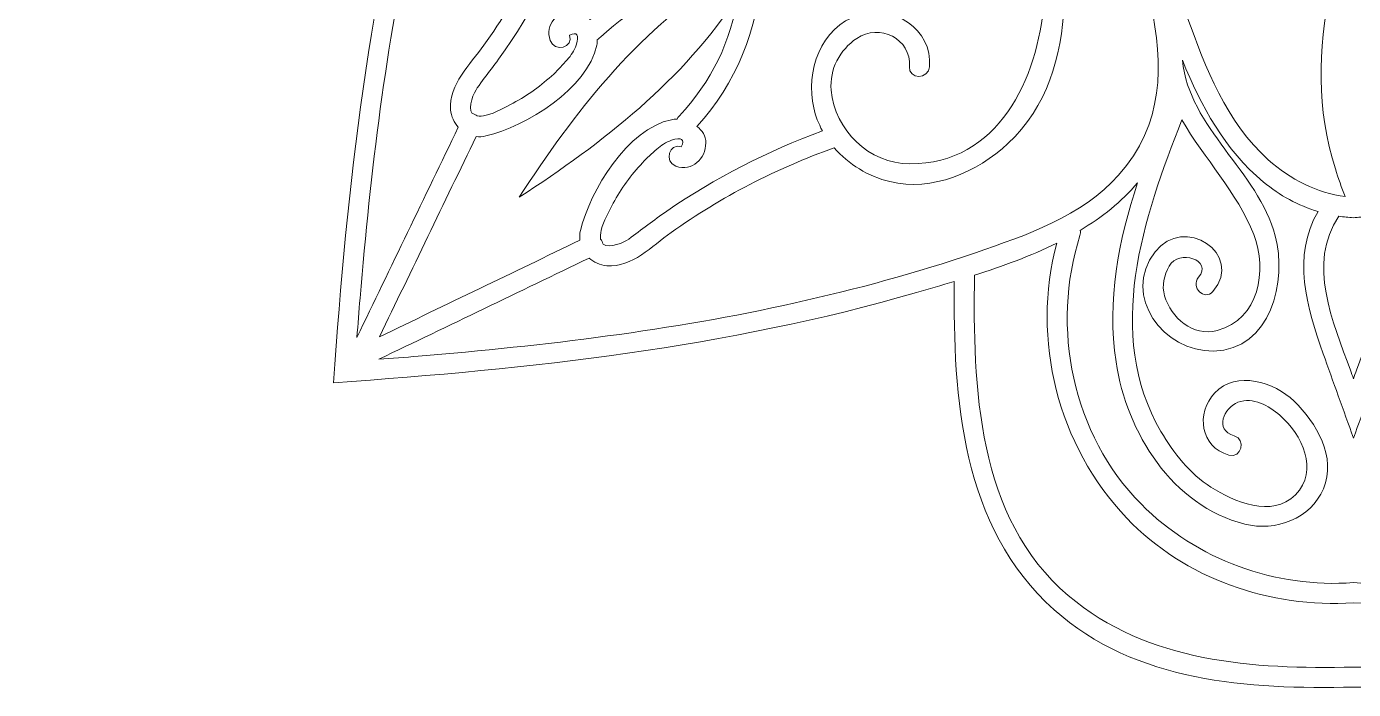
# Model space of a CAD drawing. Header units: inches. Extents: x 57 to 653, y -399 to -7.
# Drawn here: x 57.5 to 150, y -192.5 to -146.3 of the extents above; entities that cross this region are included whole.
import ezdxf

# ---------------------------------------------------------------- set-up
doc = ezdxf.new("R2010")
doc.units = ezdxf.units.IN
doc.header["$MEASUREMENT"] = 0
doc.layers.add('Layer 1', color=7, linetype='Continuous')

# ---------------------------------------------------------------- blocks, each defined once
blk = doc.blocks.new('block 6')
at = {"layer": 'Layer 1', "lineweight": 0}
for points, knots in [([(236.968894737045, -79.11944948006021), (231.1768850215267, -72.65086168215021), (222.1841042384058, -72.07138004308217), (214.0566504423259, -72.16523429268273), (214.3267687312036, -71.26615461727124), (214.5816922614413, -70.38064860363374), (214.830808877552, -69.5260886032047), (218.688632278785, -56.29171998138918), (220.1704599824643, -42.5868219468357), (221.1286008136594, -28.87142307590329), (207.4131535517718, -29.82951551614678), (193.7082555172219, -31.31131902434936), (180.4739110908795, -35.16921501201068), (179.6193268949755, -35.41830743264654), (178.7338692722915, -35.67327935383582), (177.8347654014033, -35.94337344723499), (177.9286438464806, -27.81589545568204), (177.3492105983623, -18.82313886803604), (170.8805018230742, -13.03110495704277), (165.2238899886524, -7.966048303980642), (157.3276481567882, -7.464476096134604), (150, -7.62963441213833), (142.6723518432154, -7.464476096134604), (134.7761100113512, -7.966048303980642), (129.1194981769258, -13.03110495704277), (122.6507894016395, -18.82313886803604), (122.0713561535249, -27.81589545568204), (122.1652345986004, -35.94337344723499), (121.2661307277122, -35.67327935383582), (120.3806731050245, -35.41830743264654), (119.5260889091205, -35.16921501201068), (106.2917444827781, -31.31131902434936), (92.58684644822824, -29.82951551614678), (78.87139918634603, -28.87142307590329), (79.82954001753933, -42.5868219468357), (81.31136772121499, -56.29171998138918), (85.1691911224516, -69.5260886032047), (85.41830773856236, -70.38064860363374), (85.67323126880183, -71.26615461727124), (85.94334955767408, -72.16523429268273), (77.81589576159786, -72.07138004308217), (68.82311497847877, -72.65086168215021), (63.03110526296041, -79.11944948006021), (57.96602441441973, -84.77613390091028), (57.46450059752533, -92.67232734182289), (57.62961052257742, -99.999999694086), (57.46450059752533, -107.327696241824), (57.96602441441973, -115.2238654872599), (63.03110526296041, -120.8805499081118), (68.82311497847877, -127.34913770602), (77.81589576159786, -127.9286435405629), (85.94334955767408, -127.8347650954875), (85.67323126880183, -128.7338447708989), (85.41830773856236, -129.6193749800132), (85.1691911224516, -130.4739349804404), (81.31136772121499, -143.7083036022577), (79.82954001753933, -157.4131774413327), (78.87139918634603, -171.1286005077418), (92.58684644822824, -170.1705080674983), (106.2917444827781, -168.6887045592957), (119.5260889091205, -164.8307843761595), (120.3806731050245, -164.5816919555255), (121.2661307277122, -164.3267442298093), (122.1652345986004, -164.0566259409352), (122.0713561535249, -172.18410393249), (122.6507894016395, -181.176884715609), (129.1194981769258, -186.9688944311274), (134.7761100113512, -192.0339752796663), (142.6723518432154, -192.5355232920356), (150, -192.3703649760319), (157.3276481567882, -192.5355232920356), (165.2238899886524, -192.0339752796663), (170.8805018230742, -186.9688944311274), (177.3492105983623, -181.176884715609), (177.9286438464806, -172.18410393249), (177.8347654014033, -164.0566259409352), (178.7338692722915, -164.3267442298093), (179.6193268949755, -164.5816919555255), (180.4739110908795, -164.8307843761595), (193.7082555172219, -168.6887045592957), (207.4131535517718, -170.1705080674983), (221.1286008136594, -171.1286005077418), (220.1704599824643, -157.4131774413327), (218.688632278785, -143.7083036022577), (214.830808877552, -130.4739349804404), (214.5816922614413, -129.6193749800132), (214.3267687312036, -128.7338447708989), (214.0566504423259, -127.8347650954875), (222.1841042384058, -127.9286435405629), (231.1768850215267, -127.34913770602), (236.968894737045, -120.8805499081118), (242.0339755855821, -115.2238654872599), (242.5354994024747, -107.327696241824), (242.3703894774226, -99.999999694086), (242.5354994024747, -92.67232734182289), (242.0339755855821, -84.77613390091028), (236.968894737045, -79.11944948006021)], [0, 0, 0, 0, 1, 1, 1, 2, 2, 2, 3, 3, 3, 4, 4, 4, 5, 5, 5, 6, 6, 6, 7, 7, 7, 8, 8, 8, 9, 9, 9, 10, 10, 10, 11, 11, 11, 12, 12, 12, 13, 13, 13, 14, 14, 14, 15, 15, 15, 16, 16, 16, 17, 17, 17, 18, 18, 18, 19, 19, 19, 20, 20, 20, 21, 21, 21, 22, 22, 22, 23, 23, 23, 24, 24, 24, 25, 25, 25, 26, 26, 26, 27, 27, 27, 28, 28, 28, 29, 29, 29, 30, 30, 30, 31, 31, 31, 32, 32, 32, 32]), ([(80.72099811815679, -165.2207428553611), (81.46370243518504, -156.4034518562985), (82.50749524977618, -147.5848543015563), (84.44381076590435, -138.941383598738), (85.39566077346171, -134.6920290123944), (86.52694442758366, -130.4776610836725), (87.94479929394583, -126.3585265466572), (89.15273421456732, -122.8489486248018), (90.49296999541366, -118.9114737181044), (93.35858533589817, -116.3746023037147), (100.4556990017882, -110.0915454122078), (109.9858129055938, -116.3380671356554), (117.7471407658722, -117.4115961896787), (123.5601521541539, -118.2156360371882), (129.4678162427335, -117.2133384631416), (134.6154520537984, -114.532842705974), (132.9675466060453, -116.5987007981203), (130.8758961369767, -118.3037801545615), (128.4741564534506, -119.4394915807097), (124.777668483086, -121.1874695152746), (120.8069973839574, -121.3857514372867), (116.790258099405, -121.003438728354), (116.5763700956741, -120.8528702840995), (116.2858308254472, -120.8043341601751), (116.0410693949343, -120.9283601677689), (109.3341803584772, -120.2169406006069), (100.7443994158712, -118.5740436162905), (95.56463201329643, -124.0931041722961), (93.5538912144184, -126.2355409445117), (92.19565399977546, -129.3638707583614), (92.91077547469467, -132.3365026871397), (93.26761034788615, -133.8198063148247), (94.10951611461132, -135.2098605797983), (95.27351205165724, -136.214819656152), (93.81868649867647, -140.2392047109715), (91.8531428481001, -144.0900356197762), (89.36187990509279, -147.5746922018316), (88.39773859596608, -148.9233480081639), (86.90613592017144, -150.2844886798721), (87.03940459942169, -152.0725585173986), (87.07472999370111, -152.5469350107414), (87.27516531303627, -152.9734770489522), (87.57615702869407, -153.3016160881598), (85.21932414776165, -158.1903603109986), (82.86239448492415, -163.0790803383625), (80.50556160399174, -167.9678003657245), (80.57572848304517, -167.0519774212426), (80.64395972405327, -166.1360334993806), (80.72099811815679, -165.2207428553611)], [0, 0, 0, 0, 1, 1, 1, 2, 2, 2, 3, 3, 3, 4, 4, 4, 5, 5, 5, 6, 6, 6, 7, 7, 7, 8, 8, 8, 9, 9, 9, 10, 10, 10, 11, 11, 11, 12, 12, 12, 13, 13, 13, 14, 14, 14, 15, 15, 15, 16, 16, 16, 16]), ([(111.0586402908211, -165.5562373191315), (102.4151453925315, -167.4924802488367), (93.59657203326424, -168.5363456498508), (84.7792568387249, -169.2790015759292), (83.86399039018215, -169.3560883609844), (82.94804646832017, -169.4243196019925), (82.03219932835964, -169.4945106765208), (86.92084676929699, -167.1376052091618), (91.80968777403723, -164.7807239372778), (96.69833521497276, -162.423818469917), (97.02652264513563, -162.7248343810516), (97.45304048786784, -162.9252213094333), (97.92746537216226, -162.9605708991912), (99.71551101421574, -163.0938153829629), (101.0766516859239, -161.6023336845465), (102.4253074922544, -160.6381439844681), (105.9100366607345, -158.1468568459859), (109.7607949831145, -156.1813131954095), (113.7851800379322, -154.7264876424288), (114.7901633097626, -155.8904593839998), (116.1802417702129, -156.732389346198), (117.663521202423, -157.0892484148681), (120.6361773266763, -157.8043940852622), (123.7644587495761, -156.4461326751425), (125.9069197172648, -154.4354160717394), (131.4260044687453, -149.2556728646396), (129.7830348980042, -140.6657467491823), (129.0716879172687, -133.9589544946284), (129.1956655339127, -133.7141204776872), (129.1471778009382, -133.423605402937), (128.9965851612069, -133.2097657901559), (128.614296647751, -129.1929539191806), (128.8125059833346, -125.2223796019516), (130.5604839179032, -121.5258916315852), (131.6962195395226, -119.1241519480591), (133.4013230914388, -117.0324288925658), (135.4671327926371, -115.384596031241), (132.7866612309463, -120.5322076468292), (131.7843878523745, -126.4398233444554), (132.5883551134575, -132.2528589282138), (133.6619567539074, -140.014210983969), (139.9084542818782, -149.5443248877746), (133.6253731948982, -156.6414627491376), (131.0885259759834, -159.5070055031974), (127.151051069286, -160.8472170885689), (123.641448951952, -162.05524879109), (119.5223144149404, -163.4730794619772), (115.3079464862167, -164.6043389206261), (111.0586402908211, -165.5562373191315)], [0, 0, 0, 0, 1, 1, 1, 2, 2, 2, 3, 3, 3, 4, 4, 4, 5, 5, 5, 6, 6, 6, 7, 7, 7, 8, 8, 8, 9, 9, 9, 10, 10, 10, 11, 11, 11, 12, 12, 12, 13, 13, 13, 14, 14, 14, 15, 15, 15, 16, 16, 16, 16]), ([(120.4361291349524, -149.0725373103141), (120.6415971131955, -146.3885090137192), (117.9278325771684, -144.777356493305), (115.5323837172837, -145.4759282629566), (112.7950043971323, -146.2742579782407), (111.8101517609466, -149.4372599085309), (112.3631635497804, -151.948653487183), (112.4874315121288, -152.5130371495179), (112.6958997293405, -153.0456521524738), (112.9655341087037, -153.5432563023314), (109.1296801992557, -154.970087690117), (105.496487592889, -156.8352443126987), (102.1156054054027, -159.1492995928857), (101.2080815090303, -159.7704458408261), (100.3504970741596, -160.4573311957938), (99.45807115452044, -161.0986080793791), (99.15736978456698, -161.3147220668598), (98.10254383313622, -161.8154474330604), (97.66847700203289, -161.4482810918144), (97.6413780694329, -161.3238195656613), (97.58011512537996, -161.2037374205793), (97.49349532296219, -161.1027938966472), (97.46852559221043, -160.9436360585769), (97.47733274530765, -160.7430797618654), (97.5414023645244, -160.4794700559087), (97.70051181164308, -159.8246437060243), (98.07399317200361, -159.1946177185637), (98.3846630778753, -158.6003768394185), (98.92528678323288, -157.5661170421899), (99.62956868511355, -156.6324862277143), (100.4151473847887, -155.7739097783469), (100.7248494716405, -155.4354392710848), (101.0691026975564, -155.1312537526574), (101.4126784501568, -154.8284473763342), (101.7141540753237, -154.5564418403665), (102.054148897545, -154.3468122403301), (102.4323725711129, -154.1995343807466), (103.1583336190688, -153.9890579390667), (103.3893520194797, -154.1431105317988), (103.1255245542452, -154.6616679634699), (102.2692950660021, -154.3638942460584), (101.9046208587351, -155.7185021393725), (102.7529142310032, -156.0135175725718), (103.8916500915911, -156.4095491161333), (104.8162076027402, -155.5048076994444), (104.8382738764285, -154.3843394228861), (104.8474681571333, -153.9157214527186), (104.586737712767, -153.521214224118), (104.2132563524028, -153.2350785304388), (106.9326342387558, -150.2475179932535), (108.5112438445758, -146.4355692136342), (108.6729664030518, -142.4309518623268), (108.6795475723975, -142.4157571036922), (108.6867094331556, -142.4018689007335), (108.6930970386966, -142.3861176461614), (108.7403266069414, -142.2694954540821), (108.7875561751862, -142.152849066526), (108.834785743431, -142.0362268744466), (108.9255671676383, -141.8119348162345), (108.8398184023426, -141.5641005603284), (108.6798379181055, -141.3883688215155), (108.6793540085928, -141.366471916157), (108.677902280062, -141.3445266198469), (108.6774183705493, -141.3226297144865), (108.655448878766, -141.322097414024), (108.6334793869773, -141.3206456854932), (108.6116066770937, -141.3201617759823), (108.435850742806, -141.1602054872183), (108.1880890733264, -141.0744809173975), (107.9637486241627, -141.1652623416048), (107.8471264320851, -141.2124677143747), (107.7305042400039, -141.2596972826195), (107.6138820479264, -141.3069026553894), (107.5981065978758, -141.3132902609304), (107.5842667858706, -141.3204279262136), (107.5690720272323, -141.3269849000826), (103.56443048045, -141.4887800449869), (99.7524817008325, -143.0672928689037), (96.76492116364716, -145.786791732633), (96.47873707901817, -145.4132861767957), (96.08425404589252, -145.1525073414778), (95.6156360757268, -145.1617258176575), (94.49519199463975, -145.1837678958691), (93.59047477342756, -146.1083737979716), (93.98650631698911, -147.2471338540363), (94.2814975547135, -148.095378835349), (95.63605705707596, -147.7306562371323), (95.33835592609103, -146.874426748891), (95.8569133577621, -146.6106234791314), (96.01099014596912, -146.8416902704921), (95.8004895088161, -147.567627122975), (95.65318745375771, -147.9458991874926), (95.44355785371954, -148.2857972278107), (95.17160070870523, -148.5873454394059), (94.86877013690355, -148.9309453874812), (94.56458461847797, -149.2751502224455), (94.22613830668888, -149.5848281138205), (93.36748927089502, -150.3704793999241), (92.43393104284587, -151.0746645199015), (91.39962285466936, -151.6153366162107), (90.80538197552414, -151.9259823266075), (90.1753317925868, -152.2994878824429), (89.52050544270242, -152.4585973295634), (89.25696832317226, -152.5226669487802), (89.05633944003603, -152.5314741018756), (88.89722999291553, -152.5064559801722), (88.79628646898163, -152.4198361777562), (88.6761801284265, -152.358645820128), (88.55171860227347, -152.3315952784797), (88.1845280655507, -151.8974558609498), (88.68527762722806, -150.8427024959456), (88.90139161470688, -150.5419285395674), (89.54266849829037, -149.6495268154013), (90.2296264396864, -148.7919181850557), (90.85077268762689, -147.8844184841582), (93.16473118591239, -144.503512101197), (95.02991200397082, -140.8702952993553), (96.45676758722948, -137.0344413899074), (96.95442012803869, -137.3041241602223), (97.48701093552154, -137.5125439864823), (98.05134620690114, -137.6368361443074), (100.5627397855551, -138.1898479331394), (103.725765911322, -137.2049469060039), (104.5241198220792, -134.4675917813292), (105.2226915917308, -132.0721671169176), (103.6114664848919, -129.3583541899388), (100.9275107747217, -129.5638705591336), (100.0319878342161, -129.6324405368014), (100.0253098829653, -131.0348586897726), (100.9275107747217, -130.9658048025958), (102.8792146132946, -130.8163493502143), (103.9715919427599, -133.0630444265098), (102.9034100888293, -134.6376375833897), (102.098571790626, -135.8242320945883), (100.750012766197, -136.5507980294351), (99.29692928745499, -136.4229975276576), (96.50690061253954, -136.177582819304), (94.15103555062706, -133.7807306218365), (94.14532541840344, -130.9349313758121), (94.13303411682864, -124.7759004919008), (100.0659582818644, -121.9989373737735), (105.456613449207, -121.5848802009405), (103.8751971682268, -127.1050295533441), (104.9710586461661, -133.1570196534885), (108.4783379978489, -137.72645618569), (108.791137105567, -138.133980580129), (109.127647779309, -138.5196080692094), (109.4748044622902, -138.8943717897746), (109.3119205209841, -139.0236482155578), (109.2041054820002, -139.2205267999889), (109.2041054820002, -139.4407298228343), (109.2041054820002, -139.4718935953242), (109.2041054820002, -139.5030573678123), (109.2041054820002, -139.5342211403022), (109.2041054820002, -139.872909406844), (109.4549641723479, -140.160762979287), (109.778022161694, -140.2220501188167), (109.8391883238473, -140.5450839126879), (110.1271144827188, -140.7959426030357), (110.4657543583071, -140.7959426030357), (110.496918130797, -140.7959426030357), (110.5280819032869, -140.7959426030357), (110.5592456757749, -140.7959426030357), (110.7795212850469, -140.7959426030357), (110.9763756740031, -140.6881033685768), (111.1055795133616, -140.5252194272725), (111.4804158203515, -140.8724003057268), (111.8659949184803, -141.2089109794706), (112.2735435083978, -141.5216858917156), (116.8430042360742, -145.0289410479199), (122.8949701407419, -146.124802525861), (128.4151194931455, -144.543386244879), (128.0010865157874, -149.9340172167449), (125.2241233976638, -155.8669413817806), (119.0651167092255, -155.8546500802076), (116.2192448767746, -155.8489641434571), (113.8224410702587, -153.4930506905948), (113.5770021664302, -150.7031187975826), (113.4491532736993, -149.2500111233639), (114.1757917949726, -147.9014762944098), (115.3623379152195, -147.096541214305), (116.9369794630493, -146.0284077513279), (119.1836745393466, -147.1207608853165), (119.0342432824418, -149.0725373103141), (118.9651410043134, -149.974665615644), (120.3676075482381, -149.9679876643968), (120.4361291349524, -149.0725373103141)], [0, 0, 0, 0, 1, 1, 1, 2, 2, 2, 3, 3, 3, 4, 4, 4, 5, 5, 5, 6, 6, 6, 7, 7, 7, 8, 8, 8, 9, 9, 9, 10, 10, 10, 11, 11, 11, 12, 12, 12, 13, 13, 13, 14, 14, 14, 15, 15, 15, 16, 16, 16, 17, 17, 17, 18, 18, 18, 19, 19, 19, 20, 20, 20, 21, 21, 21, 22, 22, 22, 23, 23, 23, 24, 24, 24, 25, 25, 25, 26, 26, 26, 27, 27, 27, 28, 28, 28, 29, 29, 29, 30, 30, 30, 31, 31, 31, 32, 32, 32, 33, 33, 33, 34, 34, 34, 35, 35, 35, 36, 36, 36, 37, 37, 37, 38, 38, 38, 39, 39, 39, 40, 40, 40, 41, 41, 41, 42, 42, 42, 43, 43, 43, 44, 44, 44, 45, 45, 45, 46, 46, 46, 47, 47, 47, 48, 48, 48, 49, 49, 49, 50, 50, 50, 51, 51, 51, 52, 52, 52, 53, 53, 53, 54, 54, 54, 55, 55, 55, 56, 56, 56, 57, 57, 57, 58, 58, 58, 59, 59, 59, 60, 60, 60, 61, 61, 61, 62, 62, 62, 62]), ([(147.2232304456811, -128.811246097137), (147.4296662429442, -129.2197383105977), (147.6346503116783, -129.6269723593305), (147.8328596472638, -130.033770889504), (148.8599091927827, -132.1411726131446), (149.492766050882, -134.2440981738109), (149.5059283895735, -136.6018988737651), (149.5191875101646, -138.9763460608865), (148.8933957309218, -141.3387922921447), (148.405131034624, -143.6465325532154), (147.4954779364016, -147.9468912019893), (147.4209558717521, -151.9849225050111), (148.7389318151054, -156.2113881714995), (148.9424641553105, -156.8640369285858), (149.1744503747395, -157.5062816311929), (149.4253090650891, -158.1412676911386), (147.4797992682543, -157.8884491672707), (145.5910036660734, -156.9317116736584), (144.0615592665454, -155.5668207032413), (141.1431010074866, -152.9622019573526), (139.6845009603257, -149.1463335106964), (138.3895591096807, -145.5397317319439), (144.5078206173148, -142.3322343221444), (147.9611924495021, -135.5704215562237), (147.2232304456811, -128.811246097137)], [0, 0, 0, 0, 1, 1, 1, 2, 2, 2, 3, 3, 3, 4, 4, 4, 5, 5, 5, 6, 6, 6, 7, 7, 7, 8, 8, 8, 8]), ([(96.05270314579502, -161.1834616120814), (91.39526766906965, -163.4288501326992), (86.73783219234974, -165.6742628487918), (82.0803967156262, -167.9196513694096), (84.32573684529234, -163.262191697213), (86.57117375686357, -158.6047320250145), (88.81651388653154, -153.9472723528179), (89.03756375102057, -153.9735486392492), (89.26722720479847, -153.9625880888307), (89.49843916901409, -153.9063819991625), (92.30404973017176, -153.2246502804828), (96.5967142177251, -150.6176603779913), (97.23092602245742, -147.5616266450434), (97.25657322652114, -147.438157133387), (97.26576750722779, -147.3050094315167), (97.2616058854328, -147.1673855666722), (97.33845071573342, -147.1353265615871), (97.41432772701046, -147.0898148721062), (97.48584955269507, -147.0219223677541), (99.83794012042199, -144.7892606672685), (102.7572694165974, -143.3836729070026), (105.8850669299827, -142.9039734090402), (99.96336946559495, -146.737964266873), (95.63547636566364, -152.3058996834607), (91.81588181577354, -158.1841662692623), (97.69412420610206, -154.3645475238973), (103.2620838181629, -150.0367028149158), (107.0960020895691, -144.1149811550531), (106.6163509825583, -147.2427060820137), (105.2107874177709, -150.1620353781891), (102.9781257172817, -152.5141501413927), (102.9101848219798, -152.5856477715988), (102.864697327972, -152.661500587401), (102.8326625183672, -152.7384663950779), (102.6950386535227, -152.7342079913851), (102.5618667561757, -152.7434506630398), (102.4383730490445, -152.7690978671071), (99.38229092514302, -153.4033338673107), (96.77537360907809, -157.6959741593892), (96.09364189039843, -160.5015847205486), (96.03741160525533, -160.7328450757141), (96.0264752503117, -160.9624359430672), (96.05270314579502, -161.1834616120814)], [0, 0, 0, 0, 1, 1, 1, 2, 2, 2, 3, 3, 3, 4, 4, 4, 5, 5, 5, 6, 6, 6, 7, 7, 7, 8, 8, 8, 9, 9, 9, 10, 10, 10, 11, 11, 11, 12, 12, 12, 13, 13, 13, 14, 14, 14, 14]), ([(158.6929504502878, -176.176817109832), (160.6864640705826, -175.6113930420506), (160.9971339764561, -173.2504711257516), (159.679158033101, -171.8472787175633), (158.1661665569372, -170.2364891292837), (155.4974056054016, -171.0941703460558), (154.1390716088572, -172.4097993282812), (152.6035299494924, -173.8971194049063), (151.1493818698236, -176.3420480122622), (152.0935861071102, -178.5282543997218), (152.9967548178884, -180.619396763801), (155.4207543389057, -181.5369133915719), (157.5813135222979, -180.9941120934163), (162.6419424033411, -179.7227850268937), (165.8222924895872, -174.5862307436237), (166.5562864354233, -169.6780091629789), (167.1976601009119, -165.3889014103297), (166.3772399164627, -161.2170207366489), (165.0605221378391, -157.1735696471078), (166.1708041191978, -158.4975218729178), (167.5379452688394, -159.582471191392), (169.0540337658731, -160.4924872217471), (169.0298382903384, -160.598584381969), (169.0306125455554, -160.7170938211402), (169.0728094548886, -160.8489591628077), (171.1154882814717, -167.2290641066847), (169.6016257681858, -174.7772298274995), (164.8147928883009, -179.5878952507846), (160.9145790139319, -183.5076832648647), (155.4286904548826, -185.4772675598579), (150, -185.0778970406736), (144.5713095451192, -185.4772675598579), (139.0854209860736, -183.5076832648647), (135.1852071116991, -179.5878952507846), (130.3983742318142, -174.7772298274995), (128.8845117185283, -167.2290641066847), (130.9271905451114, -160.8489591628077), (130.9693874544446, -160.7170938211402), (130.9701617096616, -160.598584381969), (130.9459662341269, -160.4924872217471), (132.4620547311661, -159.582471191392), (133.8291958808059, -158.4975218729178), (134.9394778621663, -157.1735696471078), (133.6227600835373, -161.2170207366489), (132.8023398990917, -165.3889014103297), (133.4437135645767, -169.6780091629789), (134.1777075104128, -174.5862307436237), (137.3580575966644, -179.7227850268937), (142.4186864777021, -180.9941120934163), (144.5792456610943, -181.5369133915719), (147.0032451821116, -180.619396763801), (147.9064138928898, -178.5282543997218), (148.8506181301764, -176.3420480122622), (147.396470050513, -173.8971194049063), (145.8609283911464, -172.4097993282812), (144.5025943945984, -171.0941703460558), (141.8338334430682, -170.2364891292837), (140.320841966899, -171.8472787175633), (139.0028660235457, -173.2504711257516), (139.3135359294174, -175.6113930420506), (141.3070495497141, -176.176817109832), (142.1786673603929, -176.424022283376), (142.547987098962, -175.0712290507272), (141.6797566548594, -174.8249675007301), (140.2807742594123, -174.4281617019515), (140.9665708179818, -172.8710618738842), (141.9466811409638, -172.4926688319902), (143.0018942200022, -172.0852896104025), (144.0956264960987, -172.7387368181826), (144.8695913675165, -173.4011121564345), (146.4130691428581, -174.7219673613763), (147.6145196760335, -177.2738157751228), (145.9483224487776, -178.9492314785584), (144.3246124765628, -180.5819421676733), (141.6427859682426, -179.4371574382003), (140.0606922139432, -178.4161325660916), (138.5828325682542, -177.4623469204926), (137.4543555892924, -176.0413466423106), (136.5771244282878, -174.5400657763021), (132.5892261505778, -167.7152963830395), (135.3588338441386, -159.5450649862141), (138.0417249533875, -152.771759369416), (139.5626525455282, -155.4807090058111), (141.9168723151051, -157.8403243664307), (143.0433168741201, -160.793164396222), (143.999618849175, -163.2998640526203), (143.4338318492591, -166.7044094151788), (140.5040501076528, -167.4809148115291), (138.7873327274792, -167.9359107289692), (137.2766640169611, -166.5889969968757), (136.8281766824421, -165.0612704761079), (136.6191277738162, -164.3488346989743), (136.7977871651692, -163.6222203731759), (137.1469762680936, -162.9973480220033), (137.829675805795, -161.7754281165253), (140.2122526726962, -162.5669347077092), (139.1985590296736, -163.766280234513), (138.618835435851, -164.4521009885575), (139.6054301462736, -165.4489787760831), (140.1897992714003, -164.7575688671895), (142.4226545356923, -162.1159552392073), (138.1512820666103, -159.3800034521137), (136.1640592699514, -161.9907194578373), (133.8103234098871, -165.0829496221868), (136.7670105202887, -168.9999551565816), (140.2441907004031, -168.9202552601673), (144.2697371380473, -168.8279737164776), (145.3789545184864, -163.9965969661316), (144.5464365962707, -160.8845023163685), (143.3303719958694, -156.3386321773396), (138.5484749929965, -153.378509309412), (138.0720176887553, -148.6276067106974), (139.3750892191783, -151.8257888624157), (141.0149617690531, -154.8631678837264), (143.7280488317683, -157.1256868010241), (144.8482025671456, -158.0598257204874), (146.1546614641411, -158.7641318178412), (147.5324486230184, -159.1818425074798), (145.6963991575067, -162.276129287251), (146.7506444175251, -165.9040956709014), (147.8904448790399, -169.1001486207715), (148.5917265419521, -171.0667810677496), (149.2963955714367, -173.0322279364245), (150, -174.9980619327089), (150.7036044285633, -173.0322279364245), (151.4082734580534, -171.0667810677496), (152.1095551209655, -169.1001486207715), (153.2493555824749, -165.9040956709014), (154.303600842497, -162.276129287251), (152.4675513769816, -159.1818425074798), (153.8453385358589, -158.7641318178412), (155.1517974328599, -158.0598257204874), (156.2719511682371, -157.1256868010241), (158.9850382309487, -154.8631678837264), (160.6249107808217, -151.8257888624157), (161.9279823112447, -148.6276067106974), (161.451525007009, -153.378509309412), (156.6696280041306, -156.3386321773396), (155.4535634037347, -160.8845023163685), (154.6210454815191, -163.9965969661316), (155.7302628619527, -168.8279737164776), (159.7558092995969, -168.9202552601673), (163.2329894797131, -168.9999551565816), (166.1896765901147, -165.0829496221868), (163.8359407300486, -161.9907194578373), (161.8487179333952, -159.3800034521137), (157.5773454643131, -162.1159552392073), (159.8102007285997, -164.7575688671895), (160.3945698537264, -165.4489787760831), (161.3811645641508, -164.4521009885575), (160.8014409703264, -163.766280234513), (159.7877473273038, -162.5669347077092), (162.1703241942068, -161.7754281165253), (162.8530237319083, -162.9973480220033), (163.2022128348308, -163.6222203731759), (163.3808722261838, -164.3488346989743), (163.1718233175598, -165.0612704761079), (162.7233359830389, -166.5889969968757), (161.2126672725244, -167.9359107289692), (159.4959498923508, -167.4809148115291), (156.5661681507445, -166.7044094151788), (156.0003811508304, -163.2998640526203), (156.9566831258817, -160.793164396222), (158.0831276849003, -157.8403243664307), (160.4373474544736, -155.4807090058111), (161.9582750466179, -152.771759369416), (164.6411661558614, -159.5450649862141), (167.4107738494258, -167.7152963830395), (163.4228755717122, -174.5400657763021), (162.5456444107076, -176.0413466423106), (161.4171674317458, -177.4623469204926), (159.9393077860568, -178.4161325660916), (158.3572140317629, -179.4371574382003), (155.6753875234408, -180.5819421676733), (154.0516775512224, -178.9492314785584), (152.3854803239665, -177.2738157751228), (153.5869308571419, -174.7219673613763), (155.1304086324835, -173.4011121564345), (155.9043735039068, -172.7387368181826), (156.9981057799978, -172.0852896104025), (158.0533188590398, -172.4926688319902), (159.0334291820182, -172.8710618738842), (159.7192257405877, -174.4281617019515), (158.3202433451443, -174.8249675007301), (157.452012901038, -175.0712290507272), (157.8213326396071, -176.424022283376), (158.6929504502878, -176.176817109832)], [0, 0, 0, 0, 1, 1, 1, 2, 2, 2, 3, 3, 3, 4, 4, 4, 5, 5, 5, 6, 6, 6, 7, 7, 7, 8, 8, 8, 9, 9, 9, 10, 10, 10, 11, 11, 11, 12, 12, 12, 13, 13, 13, 14, 14, 14, 15, 15, 15, 16, 16, 16, 17, 17, 17, 18, 18, 18, 19, 19, 19, 20, 20, 20, 21, 21, 21, 22, 22, 22, 23, 23, 23, 24, 24, 24, 25, 25, 25, 26, 26, 26, 27, 27, 27, 28, 28, 28, 29, 29, 29, 30, 30, 30, 31, 31, 31, 32, 32, 32, 33, 33, 33, 34, 34, 34, 35, 35, 35, 36, 36, 36, 37, 37, 37, 38, 38, 38, 39, 39, 39, 40, 40, 40, 41, 41, 41, 42, 42, 42, 43, 43, 43, 44, 44, 44, 45, 45, 45, 46, 46, 46, 47, 47, 47, 48, 48, 48, 49, 49, 49, 50, 50, 50, 51, 51, 51, 52, 52, 52, 53, 53, 53, 54, 54, 54, 55, 55, 55, 56, 56, 56, 57, 57, 57, 58, 58, 58, 59, 59, 59, 60, 60, 60, 61, 61, 61, 62, 62, 62, 62]), ([(148.984177155131, -159.5096428100314), (149.3215588659932, -159.560017790096), (149.6604890872914, -159.5942301925024), (150, -159.6085781094953), (150.3395109127105, -159.5942301925024), (150.6784411340068, -159.560017790096), (151.015822844869, -159.5096428100314), (153.277325552197, -162.8336172390573), (151.4163063559281, -166.8862626093014), (150.2119523656893, -170.2532323983542), (150.1413015771268, -170.450788456099), (150.0706507885625, -170.648320318367), (150, -170.8458763761118), (149.9293492114375, -170.648320318367), (149.858698422875, -170.450788456099), (149.7880476343125, -170.2532323983542), (148.5836936440719, -166.8862626093014), (146.7226744478085, -162.8336172390573), (148.984177155131, -159.5096428100314)], [0, 0, 0, 0, 1, 1, 1, 2, 2, 2, 3, 3, 3, 4, 4, 4, 5, 5, 5, 6, 6, 6, 6]), ([(169.8892615813475, -185.9776057984491), (164.3432714610717, -190.6731249536642), (157.0002349818442, -191.1318469743364), (150, -190.9698340701525), (142.9997650181558, -191.1318469743364), (135.6567285389283, -190.6731249536642), (130.1107384186525, -185.9776057984491), (123.7210036755114, -180.5676426416321), (123.4624024329914, -171.3281889854316), (123.5720563281193, -163.6382619734559), (123.5721531100189, -163.6326970140835), (123.5707981633896, -163.6281482646827), (123.5707981633896, -163.6226558917351), (125.5161143964197, -163.0042679280068), (127.4839808126508, -162.2899690992563), (129.3122877259902, -161.3816467521901), (127.509047325304, -168.1163363900359), (129.3784865470552, -175.5046909949397), (134.1938700880728, -180.5792080789379), (138.2156420315314, -184.8174811374884), (144.2154424909495, -186.8713382737697), (150, -186.4787424877341), (155.784557509056, -186.8713382737697), (161.7843579684686, -184.8174811374884), (165.8061299119327, -180.5792080789379), (170.6215134529448, -175.5046909949397), (172.4909526746978, -168.1163363900359), (170.6877122740098, -161.3816467521901), (172.5160191873547, -162.2899690992563), (174.4838856035803, -163.0042679280068), (176.4292018366104, -163.6226558917351), (176.4292018366104, -163.6281482646827), (176.4278468899811, -163.6326970140835), (176.4279436718862, -163.6382619734559), (176.5375975670086, -171.3281889854316), (176.2789963244886, -180.5676426416321), (169.8892615813475, -185.9776057984491)], [0, 0, 0, 0, 1, 1, 1, 2, 2, 2, 3, 3, 3, 4, 4, 4, 5, 5, 5, 6, 6, 6, 7, 7, 7, 8, 8, 8, 9, 9, 9, 10, 10, 10, 11, 11, 11, 12, 12, 12, 12])]:
    blk.add_open_spline(points, degree=3, knots=knots, dxfattribs=at)

msp = doc.modelspace()

# ---------------------------------------------------------------- block references
at = {"layer": 'Layer 1'}
msp.add_blockref('block 6', (0, 0), dxfattribs=at)

doc.saveas('drawing.dxf')
